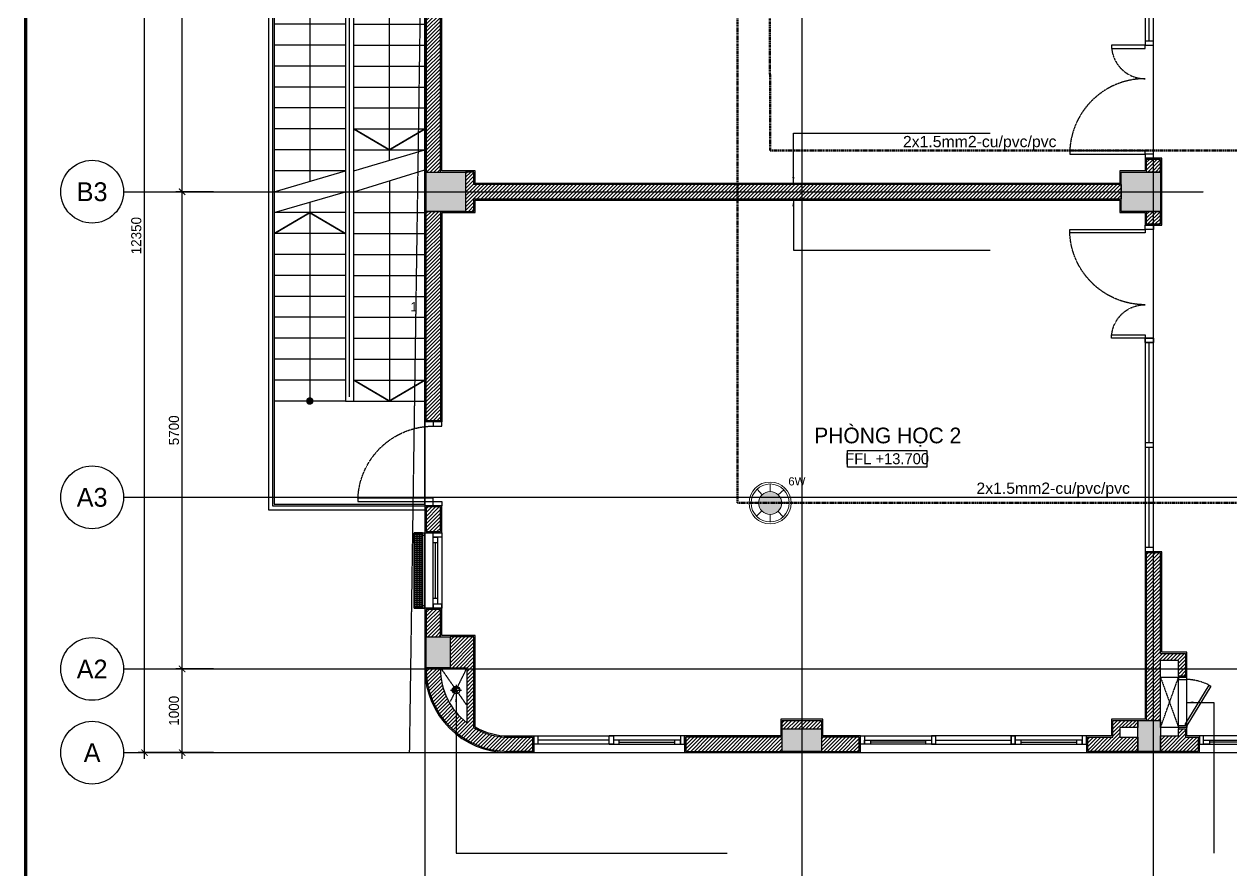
# Model space of a CAD drawing. Header units: inches. Extents: x 1721084 to 1854744, y 225101 to 488646.
# Drawn here: x 1810551 to 1824963, y 236226 to 246328 of the extents above; entities that cross this region are included whole.
import ezdxf
from ezdxf.enums import TextEntityAlignment as Align

# ---------------------------------------------------------------- set-up
doc = ezdxf.new("R2010")
doc.units = ezdxf.units.IN
doc.header["$MEASUREMENT"] = 0
doc.set_wipeout_variables(frame=1)
for name, pattern in [('DASHED', [19.05, 12.7, -6.35]), ('X-PL-T5$0$X-GRID-TYPICAL$0$CENTER2', [1.125, 0.75, -0.125, 0.125, -0.125]), ('X-PL-T5$0$X-PL-T5$0$DASHEDX2', [1.5, 1, -0.5]), ('X-PL-T5$0$X-PL-T5$0$HIDDEN2', [0.1875, 0.125, -0.0625])]:
    doc.linetypes.add(name, pattern=pattern)
for name, color, linetype in [('A-ANNO-DIM 100', 252, 'Continuous'), ('X-PL-T5$0$A-XREF', 250, 'Continuous'), ('X-PL-T5$0$X-GRID-TYPICAL$0$A-ANNO-DIM 75', 250, 'Continuous'), ('X-PL-T5$0$X-GRID-TYPICAL$0$A-GRID', 250, 'X-PL-T5$0$X-GRID-TYPICAL$0$CENTER2'), ('X-PL-T5$0$X-GRID-TYPICAL$0$A-GRID-SYMB', 250, 'Continuous'), ('X-PL-T5$0$X-PL-T5$0$A-ANNO-RNAM', 250, 'Continuous'), ('X-PL-T5$0$X-PL-T5$0$A-FLOR', 250, 'Continuous'), ('X-PL-T5$0$X-PL-T5$0$A-FLOR-ABOV', 250, 'X-PL-T5$0$X-PL-T5$0$HIDDEN2'), ('X-PL-T5$0$X-PL-T5$0$A-FLOR-DOOR', 250, 'Continuous'), ('X-PL-T5$0$X-PL-T5$0$A-FLOR-DRAN', 250, 'Continuous'), ('X-PL-T5$0$X-PL-T5$0$A-FLOR-HDRL', 250, 'Continuous'), ('X-PL-T5$0$X-PL-T5$0$A-FLOR-PATT', 250, 'Continuous'), ('X-PL-T5$0$X-PL-T5$0$A-FLOR-STRS', 250, 'Continuous'), ('X-PL-T5$0$X-PL-T5$0$A-FLOR-STRS-NOTE', 250, 'Continuous'), ('X-PL-T5$0$X-PL-T5$0$A-FLOR-WALL', 250, 'Continuous'), ('X-PL-T5$0$X-PL-T5$0$A-FLOR-WALL-FNSH', 250, 'Continuous'), ('X-PL-T5$0$X-PL-T5$0$A-FLOR-WALL-PART', 250, 'Continuous'), ('X-PL-T5$0$X-PL-T5$0$A-FLOR-WALL-PATT', 250, 'Continuous'), ('X-PL-T5$0$X-PL-T5$0$A-FLOR-WDW', 250, 'Continuous'), ('X-PL-T5$0$X-PL-T5$0$A-XREF', 250, 'Continuous'), ('X-PL-T5$0$X-PL-T5$0$B- Ranh Lo Gioi', 250, 'X-PL-T5$0$X-PL-T5$0$DASHEDX2'), ('X-PL-T5$0$X-PL-T5$0$I-ANNO-LEVL-PLAN', 250, 'Continuous'), ('X-PL-T5$0$XREF1$0$A-FLOR-COLS-CONC', 6, 'Continuous'), ('X-PL-T5$0$XREF1$0$A-FLOR-PATT', 250, 'Continuous')]:
    doc.layers.add(name, color=color, linetype=linetype)
doc.layers.add('Chi tiet TB1', color=6, linetype='Continuous', lineweight=13)
doc.layers.add('TTLL', color=252, linetype='DASHED', lineweight=50)
doc.layers.add('Vien TB', color=7, linetype='Continuous', lineweight=18, true_color=0x009e00)
doc.styles.add('HDUNGARC', font='vn_vni.shx')
doc.styles.get("Standard").update_dxf_attribs({"font": 'arial.ttf'})
doc.styles.add('X-PL-T5$0$HDUNGARC', font='vn_vni.shx')
doc.styles.add('X-PL-T5$0$X-GRID-TYPICAL$0$HDUNGARC', font='vn_vni.shx')
doc.styles.add('X-PL-T5$0$X-GRID-TYPICAL$0$SYMBTEXT', font='VAVON_.TTF')
doc.styles.add('X-PL-T5$0$X-PL-T5$0$HDUNGARC', font='vn_vni.shx')
doc.styles.add('X-PL-T5$0$X-PL-T5$0$SYMBTEXT', font='VAVON_.TTF')
doc.dimstyles.new('X-PL-T5$0$DIM-75', dxfattribs={"dimscale": 75, "dimtxt": 2, "dimasz": 1, "dimexe": 1, "dimexo": 1, "dimgap": 0.5, "dimtad": 1, "dimdec": 0, "dimzin": 0, "dimdsep": 46, "dimtxsty": 'X-PL-T5$0$HDUNGARC', "dimblk": 'X-PL-T5$0$_ArchTick', "dimcen": 2, "dimdle": 1, "dimclrd": 256, "dimclre": 9, "dimclrt": 3, "dimadec": 0, "dimazin": 0, "dimtfac": 1, "dimtdec": 0, "dimtix": 1, "dimtmove": 2, "dimatfit": 2, "dimfxl": 1, "dimtolj": 1, "dimtzin": 0, "dimarcsym": 2})
doc.dimstyles.new('X-PL-T5$0$X-GRID-TYPICAL$0$DIM-75', dxfattribs={"dimscale": 75, "dimtxt": 1.6, "dimasz": 1, "dimexe": 1, "dimexo": 1, "dimgap": 0.5, "dimtad": 1, "dimdec": 0, "dimzin": 0, "dimdsep": 46, "dimtxsty": 'X-PL-T5$0$X-GRID-TYPICAL$0$HDUNGARC', "dimblk": 'X-PL-T5$0$X-GRID-TYPICAL$0$_ArchTick', "dimcen": 2, "dimdle": 1, "dimclrd": 256, "dimclre": 9, "dimclrt": 3, "dimadec": 0, "dimazin": 0, "dimtfac": 1, "dimtdec": 0, "dimtix": 1, "dimtmove": 2, "dimatfit": 2, "dimfxl": 1, "dimtolj": 1, "dimtzin": 0, "dimarcsym": 2})

# ---------------------------------------------------------------- blocks, each defined once
blk = doc.blocks.new('X-PL-T5$0$X-PL-T5$0$NM 90')
h = blk.add_hatch()
h.set_pattern_fill('DASH', color=8, scale=400)
h.paths.add_polyline_path([(0, 45, 1), (0, 0)])
h.paths.add_polyline_path([(0, 45), (0, 0), (45, 0, 0.4142136)])
h.paths.add_polyline_path([(45, 0), (0, 0, -1), (0, -45, 0.4142136)])
h = blk.add_hatch()
h.set_pattern_fill('DASH', color=256, scale=400)
h.paths.add_polyline_path([(0, 45, 1), (0, 0)])
h.paths.add_polyline_path([(0, 45), (0, 0), (45, 0, 0.4142136)])
h.paths.add_polyline_path([(45, 0), (0, 0, -1), (0, -45, 0.4142136)])
h = blk.add_hatch()
h.set_pattern_fill('DASH', color=8, scale=400)
h.paths.add_polyline_path([(0, 45, 1), (0, 0)])
h.paths.add_polyline_path([(0, 45), (0, 0), (45, 0, 0.4142136)])
h.paths.add_polyline_path([(45, 0), (0, 0, -1), (0, -45, 0.4142136)])
h = blk.add_hatch(color=8)
h.dxf.hatch_style = 1
h.paths.add_polyline_path([(0, 45, 1), (0, 0)])
h.paths.add_polyline_path([(0, 45), (0, 0), (45, 0, 0.4142136)])
h.paths.add_polyline_path([(45, 0), (0, 0, -1), (0, -45, 0.4142136)])
at = {"color": 8}
for points in [[(65, 0), (-65, 0)], [(0, 65), (0, -65)]]:
    blk.add_lwpolyline(points, dxfattribs=at)
blk.add_circle((0, 0), 45)
for centre, start, end in [((0, 22.5), 90, 270), ((0, -22.5), 270, 90)]:
    blk.add_arc(centre, 22.5, start, end)
blk = doc.blocks.new('X-PL-T5$0$X-GRID-TYPICAL$0$SYMB-GRID')
blk.add_circle((0, 0), 5)
at = {"color": 2, "style": 'X-PL-T5$0$X-GRID-TYPICAL$0$SYMBTEXT', "flags": 4}
blk.add_attdef('NUM', text='', height=3, dxfattribs=at).set_placement((0, 0), align=Align.MIDDLE)
blk = doc.blocks.new('X-PL-T5$0$X-GRID-TYPICAL$0$_ArchTick')
at = {"color": 0, "linetype": 'ByBlock', "const_width": 0.15}
blk.add_lwpolyline([(-0.5, -0.48), (0.5, 0.52)], dxfattribs=at)
blk = doc.blocks.new('*D537')
at = {"layer": 'Defpoints', "color": 0, "transparency": 16777216}
for p in [(-2900, 0), (-2450, 0), (-2450, -1000)]:
    blk.add_point(p, dxfattribs=at)
at = {"layer": 'X-PL-T5$0$X-GRID-TYPICAL$0$A-ANNO-DIM 75', "color": 9, "lineweight": -2, "transparency": 16777216}
for p, q in [((-2525, 0), (-2975, 0)), ((-2525, -1000), (-2975, -1000))]:
    blk.add_line(p, q, dxfattribs=at)
at = {"layer": 'X-PL-T5$0$X-GRID-TYPICAL$0$A-ANNO-DIM 75', "lineweight": -2, "transparency": 16777216}
blk.add_line((-2900, -1075), (-2900, 75), dxfattribs=at)
at = {"layer": 'X-PL-T5$0$X-GRID-TYPICAL$0$A-ANNO-DIM 75', "lineweight": -2, "transparency": 16777216, "xscale": 75, "yscale": 75, "zscale": 75}
for p, rotation in [((-2900, 0), 90), ((-2900, -1000), 270)]:
    blk.add_blockref('X-PL-T5$0$X-GRID-TYPICAL$0$_ArchTick', p, dxfattribs=dict(at, rotation=rotation))
at = {"layer": 'X-PL-T5$0$X-GRID-TYPICAL$0$A-ANNO-DIM 75', "color": 3, "transparency": 16777216, "insert": (-2997.5, -500), "char_height": 120, "attachment_point": 5, "rotation": 90, "style": 'X-PL-T5$0$X-GRID-TYPICAL$0$HDUNGARC'}
blk.add_mtext('\\A1;1000', dxfattribs=at)
blk = doc.blocks.new('*D538')
at = {"layer": 'Defpoints', "color": 0, "transparency": 16777216}
for p in [(-2900, 5700), (-2450, 5700), (-2450, 0)]:
    blk.add_point(p, dxfattribs=at)
at = {"layer": 'X-PL-T5$0$X-GRID-TYPICAL$0$A-ANNO-DIM 75', "lineweight": -2, "transparency": 16777216}
blk.add_line((-2900, -75), (-2900, 5775), dxfattribs=at)
at = {"layer": 'X-PL-T5$0$X-GRID-TYPICAL$0$A-ANNO-DIM 75', "color": 9, "lineweight": -2, "transparency": 16777216}
for p, q in [((-2525, 5700), (-2975, 5700)), ((-2525, 0), (-2975, 0))]:
    blk.add_line(p, q, dxfattribs=at)
at = {"layer": 'X-PL-T5$0$X-GRID-TYPICAL$0$A-ANNO-DIM 75', "lineweight": -2, "transparency": 16777216, "xscale": 75, "yscale": 75, "zscale": 75}
for p, rotation in [((-2900, 5700), 90), ((-2900, 0), 270)]:
    blk.add_blockref('X-PL-T5$0$X-GRID-TYPICAL$0$_ArchTick', p, dxfattribs=dict(at, rotation=rotation))
at = {"layer": 'X-PL-T5$0$X-GRID-TYPICAL$0$A-ANNO-DIM 75', "color": 3, "transparency": 16777216, "insert": (-2997.5, 2850), "char_height": 120, "attachment_point": 5, "rotation": 90, "style": 'X-PL-T5$0$X-GRID-TYPICAL$0$HDUNGARC'}
blk.add_mtext('\\A1;5700', dxfattribs=at)
blk = doc.blocks.new('*D539')
at = {"layer": 'Defpoints', "color": 0, "transparency": 16777216}
for p in [(-2900, 11350), (-2450, 11350), (-2450, 5700)]:
    blk.add_point(p, dxfattribs=at)
at = {"layer": 'X-PL-T5$0$X-GRID-TYPICAL$0$A-ANNO-DIM 75', "lineweight": -2, "transparency": 16777216}
blk.add_line((-2900, 5625), (-2900, 11425), dxfattribs=at)
at = {"layer": 'X-PL-T5$0$X-GRID-TYPICAL$0$A-ANNO-DIM 75', "color": 9, "lineweight": -2, "transparency": 16777216}
for p, q in [((-2525, 11350), (-2975, 11350)), ((-2525, 5700), (-2975, 5700))]:
    blk.add_line(p, q, dxfattribs=at)
at = {"layer": 'X-PL-T5$0$X-GRID-TYPICAL$0$A-ANNO-DIM 75', "lineweight": -2, "transparency": 16777216, "xscale": 75, "yscale": 75, "zscale": 75}
for p, rotation in [((-2900, 11350), 90), ((-2900, 5700), 270)]:
    blk.add_blockref('X-PL-T5$0$X-GRID-TYPICAL$0$_ArchTick', p, dxfattribs=dict(at, rotation=rotation))
at = {"layer": 'X-PL-T5$0$X-GRID-TYPICAL$0$A-ANNO-DIM 75', "color": 3, "transparency": 16777216, "insert": (-2997.5, 8525), "char_height": 120, "attachment_point": 5, "rotation": 90, "style": 'X-PL-T5$0$X-GRID-TYPICAL$0$HDUNGARC'}
blk.add_mtext('\\A1;5650', dxfattribs=at)
blk = doc.blocks.new('*D541')
at = {"layer": 'Defpoints', "color": 0, "transparency": 16777216}
for p in [(-3350, 11350), (-2450, 11350), (-2450, -1000)]:
    blk.add_point(p, dxfattribs=at)
at = {"layer": 'X-PL-T5$0$X-GRID-TYPICAL$0$A-ANNO-DIM 75', "lineweight": -2, "transparency": 16777216}
blk.add_line((-3350, -1075), (-3350, 11425), dxfattribs=at)
at = {"layer": 'X-PL-T5$0$X-GRID-TYPICAL$0$A-ANNO-DIM 75', "color": 9, "lineweight": -2, "transparency": 16777216}
for p, q in [((-2525, 11350), (-3425, 11350)), ((-2525, -1000), (-3425, -1000))]:
    blk.add_line(p, q, dxfattribs=at)
at = {"layer": 'X-PL-T5$0$X-GRID-TYPICAL$0$A-ANNO-DIM 75', "lineweight": -2, "transparency": 16777216, "xscale": 75, "yscale": 75, "zscale": 75}
for p, rotation in [((-3350, 11350), 90), ((-3350, -1000), 270)]:
    blk.add_blockref('X-PL-T5$0$X-GRID-TYPICAL$0$_ArchTick', p, dxfattribs=dict(at, rotation=rotation))
at = {"layer": 'X-PL-T5$0$X-GRID-TYPICAL$0$A-ANNO-DIM 75', "color": 3, "transparency": 16777216, "insert": (-3447.5, 5175), "char_height": 120, "attachment_point": 5, "rotation": 90, "style": 'X-PL-T5$0$X-GRID-TYPICAL$0$HDUNGARC'}
blk.add_mtext('\\A1;12350', dxfattribs=at)
blk = doc.blocks.new('*U491')
blk.add_lwpolyline([(0, 0), (-40, 0), (-40, 900), (0, 900)], close=True)
at = {"color": 0}
for points in [[(-900, -100), (-950, -100), (-950, 0), (-900, 0)], [(0, -100), (50, -100), (50, 0), (0, 0)]]:
    blk.add_lwpolyline(points, close=True, dxfattribs=at)
at = {"color": 251, "linetype": 'X-PL-T5$0$X-PL-T5$0$DASHEDX2'}
blk.add_arc((2, -1), 902, 92.6448, 179.963, dxfattribs=at)
blk = doc.blocks.new('X-PL-T5$0$X-PL-T5$0$Class door 1400')
for points in [[(50, 1000), (50, 100), (90, 100), (90, 1000)], [(1310, 500), (1310, 100), (1350, 100), (1350, 500)], [(0, 100), (0, 0), (50, 0), (50, 100)], [(1350, 100), (1350, 0), (1400, 0), (1400, 100)]]:
    blk.add_lwpolyline(points, close=True)
at = {"color": 251, "linetype": 'X-PL-T5$0$X-PL-T5$0$DASHEDX2'}
for centre, radius, start, end in [((50, 100), 900, 0, 90), ((1350, 100), 400, 90, 180)]:
    blk.add_arc(centre, radius, start, end, dxfattribs=at)
blk = doc.blocks.new('*U496')
for points in [[(0, 0), (50, 0), (50, 100), (0, 100)], [(0, 0), (550, 0), (550, 100), (0, 100)], [(500, 0), (550, 0), (550, 100), (500, 100)]]:
    blk.add_lwpolyline(points, close=True)
at = {"color": 8}
blk.add_lwpolyline([(50, 50), (500, 50)], dxfattribs=at)
blk = doc.blocks.new('X-PL-T5$0$X-PL-T5$0$gen dien')
for p, q in [((-100, 0), (-100, 600)), ((0, 600), (-100, 600)), ((-100, 600), (-100, 575)), ((0, 0), (0, 600)), ((0, 575), (0, 600)), ((-100, 575), (0, 575)), ((-100, 0), (-100, 25)), ((-100, 25), (0, 25)), ((0, 0), (-100, 0)), ((0, 25), (0, 0))]:
    blk.add_line(p, q)
blk.add_lwpolyline([(286, 495), (0, 25), (-21, 38), (265, 508), (286, 495)])
at = {"color": 8, "linetype": 'X-PL-T5$0$X-PL-T5$0$DASHEDX2'}
blk.add_arc((-36, -122), 698, 64.4714, 87.0336, dxfattribs=at)
at = {"layer": 'X-PL-T5$0$X-PL-T5$0$A-FLOR-ABOV', "linetype": 'X-PL-T5$0$X-PL-T5$0$DASHEDX2'}
for p, q in [((-315, 600), (-100, 0)), ((-315, 0), (-100, 600)), ((-315, 600), (-100, 600)), ((-315, 0), (-315, 600)), ((-100, 0), (-315, 0))]:
    blk.add_line(p, q, dxfattribs=at)
blk = doc.blocks.new('*U507')
at = {"color": 0, "ltscale": 40}
for p, q in [((-600, 100), (300, 100)), ((300, 0), (-600, 0))]:
    blk.add_line(p, q, dxfattribs=at)
at = {"ltscale": 40}
for p, q in [((180, 75), (-480, 75)), ((-480, 50), (180, 50))]:
    blk.add_line(p, q, dxfattribs=at)
at = {"color": 0, "lineweight": -2}
for points in [[(-600, 100), (-550, 100), (-550, 0), (-600, 0)], [(300, 100), (250, 100), (250, 0), (300, 0)]]:
    blk.add_lwpolyline(points, close=True, dxfattribs=at)
at = {"ltscale": 40}
for points in [[(-550, 50), (-480, 50), (-480, 100), (-550, 100)], [(180, 50), (250, 50), (250, 100), (180, 100)]]:
    blk.add_lwpolyline(points, close=True, dxfattribs=at)
blk = doc.blocks.new('*U517')
at = {"color": 0, "ltscale": 40}
for p, q in [((-600, 100), (300, 100)), ((300, 0), (-600, 0))]:
    blk.add_line(p, q, dxfattribs=at)
at = {"ltscale": 40}
for p, q in [((-480, 50), (180, 50)), ((180, 25), (-480, 25))]:
    blk.add_line(p, q, dxfattribs=at)
at = {"color": 0, "lineweight": -2}
for points in [[(-600, 100), (-550, 100), (-550, 0), (-600, 0)], [(300, 100), (250, 100), (250, 0), (300, 0)]]:
    blk.add_lwpolyline(points, close=True, dxfattribs=at)
at = {"ltscale": 40}
for points in [[(-550, 50), (-480, 50), (-480, 0), (-550, 0)], [(180, 50), (250, 50), (250, 0), (180, 0)]]:
    blk.add_lwpolyline(points, close=True, dxfattribs=at)
blk = doc.blocks.new('*U497')
for points in [[(0, 0), (50, 0), (50, 100), (0, 100)], [(0, 0), (1000, 0), (1000, 100), (0, 100)], [(950, 0), (1000, 0), (1000, 100), (950, 100)]]:
    blk.add_lwpolyline(points, close=True)
at = {"color": 8}
blk.add_lwpolyline([(50, 50), (950, 50)], dxfattribs=at)
blk = doc.blocks.new('X-PL-T5$0$X-PL-T5$0$S3000')
at = {"layer": 'X-PL-T5$0$X-PL-T5$0$A-FLOR-WDW'}
for name, p in [('*U517', (-2100, -100)), ('*U497', (-1850, -100))]:
    blk.add_blockref(name, p, dxfattribs=at)
at = {"layer": 'X-PL-T5$0$X-PL-T5$0$A-FLOR-WDW', "xscale": -1}
blk.add_blockref('*U517', (-600, -100), dxfattribs=at)
blk = doc.blocks.new('X-PL-T5$0$X-PL-T5$0$THANH TH')
at = {"layer": 'X-PL-T5$0$X-PL-T5$0$A-FLOR-HDRL'}
for points in [[(0, -150), (-1870, -150), (-1870, -7750), (0, -7750)], [(0, -200), (-1820, -200), (-1820, -7700), (0, -7700)], [(-900, -6400), (-900, -1500)]]:
    blk.add_lwpolyline(points, dxfattribs=at)
at = {"layer": 'X-PL-T5$0$X-PL-T5$0$A-FLOR-STRS'}
for points in [[(0, -220), (-1800, -220), (-1800, -7680), (0, -7680)], [(0, -7680), (0, -220)], [(-950, -1450), (-1800, -1450)], [(-850, -1450), (-950, -1450), (-950, -6450), (-850, -6450), (-850, -1450)], [(-850, -1450), (0, -1450)], [(-950, -1700), (-1800, -1700)], [(-850, -1700), (0, -1700)], [(-950, -1950), (-1800, -1950)], [(-850, -1950), (0, -1950)], [(-950, -2200), (-1800, -2200)], [(-850, -2200), (0, -2200)], [(-950, -2450), (-1800, -2450)], [(-850, -2450), (0, -2450)], [(-950, -2700), (-1800, -2700)], [(-850, -2700), (0, -2700)], [(-950, -2950), (-1800, -2950)], [(-850, -2950), (0, -2950)], [(-950, -3200), (-1800, -3200)], [(-850, -3200), (0, -3200)], [(-950, -3450), (-1800, -3450)], [(-850, -3450), (0, -3450)], [(-850, -3700), (0, -3450)], [(-950, -3700), (-1800, -3700)], [(-1800, -3950), (-950, -3700)], [(-850, -3950), (-2, -3690)], [(-1800, -4200), (-950, -3950)], [(-850, -3950), (0, -3950)], [(-950, -4200), (-1800, -4200)], [(-850, -4200), (0, -4200)], [(-950, -4450), (-1800, -4450)], [(-850, -4450), (0, -4450)], [(-950, -4700), (-1800, -4700)], [(-850, -4700), (0, -4700)], [(-950, -4950), (-1800, -4950)], [(-850, -4950), (0, -4950)], [(-950, -5200), (-1800, -5200)], [(-850, -5200), (0, -5200)], [(-950, -5450), (-1800, -5450)], [(-850, -5450), (0, -5450)], [(-950, -5700), (-1800, -5700)], [(-850, -5700), (0, -5700)], [(-950, -5950), (-1800, -5950)], [(-850, -5950), (0, -5950)], [(-950, -6200), (-1800, -6200)], [(-850, -6200), (0, -6200)], [(-950, -6450), (-1800, -6450)], [(-850, -6450), (0, -6450)]]:
    blk.add_lwpolyline(points, dxfattribs=at)
at = {"layer": 'X-PL-T5$0$X-PL-T5$0$A-FLOR-STRS-NOTE', "color": 174, "ltscale": 400, "const_width": 20}
for points in [[(-1800, -1700), (-1375, -1450), (-950, -1700)], [(-850, -3200), (-425, -3450), (0, -3200)], [(-1800, -4450), (-1375, -4200), (-950, -4450)], [(-850, -6200), (-425, -6450), (0, -6200)]]:
    blk.add_lwpolyline(points, dxfattribs=at)
at = {"layer": 'X-PL-T5$0$X-PL-T5$0$A-FLOR-STRS-NOTE', "color": 174, "const_width": 45}
for points in [[(-447, -1450, -1), (-403, -1450, -1)], [(-1397, -6450, -1), (-1353, -6450, -1)]]:
    blk.add_lwpolyline(points, format="xyb", close=True, dxfattribs=at)
at = {"layer": 'X-PL-T5$0$X-PL-T5$0$A-FLOR-STRS-NOTE'}
for points in [[(-1375, -1450), (-1375, -3825)], [(-425, -3575), (-425, -1450)], [(-425, -3820), (-425, -6450)], [(-1375, -4075), (-1375, -6450)]]:
    blk.add_lwpolyline(points, dxfattribs=at)
at = {"layer": 'X-PL-T5$0$X-PL-T5$0$A-FLOR-STRS', "color": 250, "linetype": 'X-PL-T5$0$X-PL-T5$0$DASHEDX2', "insert": (-132, -5324), "char_height": 110, "attachment_point": 5, "style": 'X-PL-T5$0$X-PL-T5$0$HDUNGARC'}
blk.add_mtext('1', dxfattribs=at)
blk = doc.blocks.new('X-PL-T5$0$XREF1')
at = {"layer": 'X-PL-T5$0$XREF1$0$A-FLOR-PATT'}
h = blk.add_hatch(dxfattribs=at)
h.set_pattern_fill('!BTCT', color=250, scale=20, pattern_type=2)
h.set_pattern_definition([(50, (0, 0), (143.45204, -12.55043), [15, -165]), (355, (0, 0), (-27.7503, 150.4384), [12, -132]), (100.4514, (11.95, -1.05), (115.7019, 137.8879), [12.74804, -140.2284]), (46.1842, (0, 40), (213.4482, -33.1038), [22.5, -247.5]), (96.6356, (17.79, 37.24), (186.9325, 194.8236), [19.122, -210.3426]), (351.1842, (0, 40), (186.9324, 194.8237), [18, -198]), (21, (20, 30), (119.3814, -80.5238), [15, -165]), (326, (20, 30), (48.6631, 145.03), [12, -132]), (71.4514, (29.95, 23.29), (168.0445, 64.5061), [12.74804, -140.2284]), (37.5, (0, 0), (2.43197, 66.57877), [0, -130.4, 0, -134, 0, -132.5]), (7.5, (0, 0), (52.6139, 78.88234), [0, -76.4, 0, -127.4, 0, -50.5]), (327.5, (-44.6, 0), (106.76449, -4.51097), [0, -50, 0, -156, 0, -207]), (317.5, (-64.6, 0), (116.63723, 20.021), [0, -65, 0, -103.6, 0, -147]), (45, (0, 0), (-60.10408, 60.10408), []), (45, (0, 24.5), (-60.10408, 60.10408), [])])
h.paths.add_polyline_path([(20685, 3915), (20685, 4285), (20415, 4285), (20415, 3915)])
h.paths.add_polyline_path([(19915, 685), (19915, 375), (20685, 375), (20685, 685)])
h.paths.add_polyline_path([(15485, -985), (15485, -715), (14815, -715), (14815, -985)])
h.paths.add_polyline_path([(15385, 4285), (15015, 4285), (15015, 3915), (15385, 3915)])
h.paths.add_polyline_path([(8785, 5465), (8785, 5935), (8315, 5935), (8315, 5465)])
h.paths.add_polyline_path([(300, 385), (15, 385), (15, 15), (300, 15)])
h.paths.add_polyline_path([(4265, -985), (4735, -985), (4735, -715), (4265, -715)])
h.paths.add_polyline_path([(8515, -985), (8785, -985), (8785, -615), (8515, -615)])
h.paths.add_polyline_path([(15, 5465), (485, 5465), (485, 5935), (15, 5935)])
h.paths.add_polyline_path([(285, 11335), (15, 11335), (15, 10965), (285, 10965)])
h.paths.add_polyline_path([(8785, 11337), (8515, 11352), (8515, 10965), (8785, 10965)])
h.paths.add_polyline_path([(4735, 11576), (4265, 11603), (4265, 11315), (4735, 11315)])
h.paths.add_polyline_path([(20685, 10634), (20415, 10650), (20415, 10215), (20685, 10215)])
h.paths.add_polyline_path([(15485, 10941), (15015, 10969), (15015, 10665), (15485, 10665)])
h.paths.add_polyline_path([(25585, 10345), (25415, 10355), (25415, 10060), (25585, 10060)])
at = {"layer": 'X-PL-T5$0$XREF1$0$A-FLOR-COLS-CONC'}
for points in [[(15, 5935), (485, 5935), (485, 5465), (15, 5465)], [(8315, 5935), (8785, 5935), (8785, 5465), (8315, 5465)], [(15, 385), (300, 385), (300, 15), (15, 15)], [(8515, -615), (8785, -615), (8785, -985), (8515, -985)]]:
    blk.add_lwpolyline(points, close=True, dxfattribs=at)
blk.add_lwpolyline([(4735, -715), (4735, -985), (4265, -985), (4265, -715), (4735, -715), (4735, -715)], dxfattribs=at)
blk = doc.blocks.new('X-PL-T5$0$X-PL-T5$0$IDEN-ELEV-PLAN')
blk.add_wipeout([(-6.33, -1.33), (-6.33, 1.33), (6.33, 1.33), (6.33, -1.33)])
blk.add_lwpolyline([(-6.33, -1.33), (-6.33, 1.33), (6.33, 1.33), (6.33, -1.33)], close=True)
at = {"color": 2, "style": 'X-PL-T5$0$X-PL-T5$0$SYMBTEXT'}
blk.add_attdef('EL0.000', text='', height=2, dxfattribs=at).set_placement((0, 0), align=Align.MIDDLE)
blk = doc.blocks.new('X-PL-T5$0$X-PL-T5$0$X-A-PL-GENL-2ND FLOOR$0$pl-louver 1')
at = {"layer": 'X-PL-T5$0$X-PL-T5$0$A-FLOR-WALL-PATT'}
h = blk.add_hatch(dxfattribs=at)
h.set_pattern_fill('BRASS', color=256, scale=5)
h.set_pattern_definition([(0, (0, 0), (0, 31.75), []), (0, (0, 15.875), (0, 31.75), [15.875, -7.9375])])
h.paths.add_polyline_path([(-2, -30), (-898, -30), (-898, -130), (-2, -130)])
for points in [[(-870, -2), (-898, -2), (-898, -30), (-900, -30), (-900, 0), (-870, 0)], [(-30, -2), (-2, -2), (-2, -30), (0, -30), (0, 0), (-30, 0)], [(-898, -130), (-2, -130), (-2, -30), (-898, -30)]]:
    blk.add_lwpolyline(points, close=True)
for points in [[(-900, -30), (-900, -130), (-898, -130), (-898, -30)], [(-30, 0), (-870, 0)], [(-870, -2), (-870, -30)], [(-30, -2), (-30, -30)], [(0, -30), (0, -130), (-2, -130), (-2, -30)]]:
    blk.add_lwpolyline(points)
blk = doc.blocks.new('*U509')
for points in [[(0, 0), (50, 0), (50, 100), (0, 100)], [(0, 0), (950, 0), (950, 100), (0, 100)], [(900, 0), (950, 0), (950, 100), (900, 100)]]:
    blk.add_lwpolyline(points, close=True)
at = {"color": 8}
blk.add_lwpolyline([(50, 50), (900, 50)], dxfattribs=at)
blk = doc.blocks.new('*U518')
for points in [[(0, 0), (50, 0), (50, 100), (0, 100)], [(0, 0), (1300, 0), (1300, 100), (0, 100)], [(1250, 0), (1300, 0), (1300, 100), (1250, 100)]]:
    blk.add_lwpolyline(points, close=True)
at = {"color": 8}
blk.add_lwpolyline([(50, 50), (1250, 50)], dxfattribs=at)
blk = doc.blocks.new('X-PL-T5$0$_ArchTick')
at = {"color": 0, "linetype": 'ByBlock', "const_width": 0.15}
blk.add_lwpolyline([(-0.5, -0.48), (0.5, 0.52)], dxfattribs=at)
blk = doc.blocks.new('I.A.M TITLEBLOCK - A2 -H')
at = {"const_width": 0.5}
blk.add_lwpolyline([(5, 3), (592, 3), (590, 417), (5, 417)], close=True, dxfattribs=at)
blk = doc.blocks.new('4566')
at = {"layer": 'Chi tiet TB1', "ltscale": 50}
h = blk.add_hatch(color=3, dxfattribs=at)
h.set_gradient(color1=(0, 255, 0), color2=(0, 230, 0), one_color=1, tint=0.45, name='SPHERICAL')
edge = h.paths.add_edge_path()
edge.add_ellipse((0, 0), major_axis=(0.992, 0.992), ratio=1, start_angle=0, end_angle=360)
at = {"layer": 'Chi tiet TB1', "color": 3, "ltscale": 50}
for p, q in [((-1.6, 1.71), (-0.96, 1.02)), ((0, 2.34), (0, 1.4)), ((1.67, 1.63), (1, 0.98)), ((1.4, 0), (2.34, 0)), ((-2.34, 0), (-1.4, 0)), ((-1, -0.98), (-1.67, -1.63)), ((0, -1.4), (0, -2.34)), ((0.96, -1.02), (1.6, -1.71))]:
    blk.add_line(p, q, dxfattribs=at)
blk.add_ellipse((0, 0), major_axis=(0.992, 0.992), ratio=1, start_param=5.498004, end_param=11.781189, dxfattribs=at)
at = {"layer": 'Vien TB', "ltscale": 50}
for major_axis, start_param, end_param in [((-1.82, 1.82), 2.356147, 8.639332), ((-1.65, 1.65), 3.927127, 10.210312)]:
    blk.add_ellipse((0, 0), major_axis=major_axis, ratio=1, start_param=start_param, end_param=end_param, dxfattribs=at)
at = {"layer": 'Vien TB', "ltscale": 50, "insert": (2.23, 3.15), "char_height": 1, "attachment_point": 1}
blk.add_mtext_dynamic_manual_height_columns('6W', width=2.5934, gutter_width=1, heights=[0], dxfattribs=at)
blk = doc.blocks.new('X-PL-T5$0$X-GRID-TYPICAL')
at = {"layer": 'X-PL-T5$0$X-GRID-TYPICAL$0$A-GRID', "ltscale": 8}
for p, q in [((0, 14420), (0, -3650)), ((4500, 14420), (4500, -3650)), ((8700, -3650), (8700, 14420)), ((-3600, 5700), (9300, 5700)), ((-3600, 2050), (15600, 2050)), ((-3600, 0), (15600, 0)), ((-3600, -1000), (30944.3, -1000))]:
    blk.add_line(p, q, dxfattribs=at)
at = {"layer": 'X-PL-T5$0$X-GRID-TYPICAL$0$A-GRID-SYMB'}
ref = blk.add_blockref('X-PL-T5$0$X-GRID-TYPICAL$0$SYMB-GRID', (-3975, 5700), dxfattribs=dict(at, xscale=75, yscale=75, zscale=75))
ref.add_attrib('NUM', 'B3', dxfattribs={"layer": '0', "color": 2, "height": 225, "style": 'X-PL-T5$0$X-GRID-TYPICAL$0$SYMBTEXT'}).set_placement((-3975, 5700), align=Align.MIDDLE)
ref = blk.add_blockref('X-PL-T5$0$X-GRID-TYPICAL$0$SYMB-GRID', (-3975, 2050), dxfattribs=dict(at, xscale=75, yscale=75, zscale=75))
ref.add_attrib('NUM', 'A3', dxfattribs={"layer": '0', "color": 2, "height": 225, "style": 'X-PL-T5$0$X-GRID-TYPICAL$0$SYMBTEXT'}).set_placement((-3975, 2050), align=Align.MIDDLE)
ref = blk.add_blockref('X-PL-T5$0$X-GRID-TYPICAL$0$SYMB-GRID', (-3975, 0), dxfattribs=dict(at, xscale=75, yscale=75, zscale=75))
ref.add_attrib('NUM', 'A2', dxfattribs={"layer": '0', "color": 2, "height": 225, "style": 'X-PL-T5$0$X-GRID-TYPICAL$0$SYMBTEXT'}).set_placement((-3975, 0), align=Align.MIDDLE)
ref = blk.add_blockref('X-PL-T5$0$X-GRID-TYPICAL$0$SYMB-GRID', (-3975, -1000), dxfattribs=dict(at, xscale=75, yscale=75, zscale=75))
ref.add_attrib('NUM', 'A', dxfattribs={"layer": '0', "color": 2, "height": 225, "style": 'X-PL-T5$0$X-GRID-TYPICAL$0$SYMBTEXT'}).set_placement((-3975, -1000), align=Align.MIDDLE)
at = {"layer": 'X-PL-T5$0$X-GRID-TYPICAL$0$A-ANNO-DIM 75'}
for base, p1, p2, picture, middle in [((-3350, 11350), (-2450, -1000), (-2450, 11350), '*D541', (-3447.5, 5175)), ((-2900, 11350), (-2450, 5700), (-2450, 11350), '*D539', (-2997.5, 8525)), ((-2900, 5700), (-2450, 0), (-2450, 5700), '*D538', (-2997.5, 2850)), ((-2900, 0), (-2450, -1000), (-2450, 0), '*D537', (-2997.5, -500))]:
    dim = blk.add_linear_dim(base=base, p1=p1, p2=p2, angle=90, dimstyle='X-PL-T5$0$X-GRID-TYPICAL$0$DIM-75', dxfattribs=at)
    dim.commit()
    dim.dimension.update_dxf_attribs({"geometry": picture, "text_midpoint": middle})
blk = doc.blocks.new('X-PL-T5$0$X-PL-T5')
at = {"layer": 'X-PL-T5$0$X-PL-T5$0$A-FLOR-PATT'}
h = blk.add_hatch(dxfattribs=at)
h.set_pattern_fill('ANSI31', color=250, scale=250)
h.paths.add_polyline_path([(185, 8435), (15, 8435), (15, 5935), (185, 5935)])
h.paths.add_polyline_path([(15, 10665), (185, 10665), (185, 10965), (15, 10965)])
h.paths.add_polyline_path([(185, 9735), (15, 9735), (15, 9465), (185, 9465)])
h = blk.add_hatch(dxfattribs=at)
h.set_pattern_fill('ANSI31', color=250, scale=250)
h.paths.add_polyline_path([(585, 5785), (585, 5935), (485, 5935), (485, 5465), (585, 5465), (585, 5615), (8315, 5615), (8315, 5785)])
h.paths.add_polyline_path([(8615, 6085), (8615, 5935), (8785, 5935), (8785, 6085)])
h.paths.add_polyline_path([(8615, 5465), (8615, 5315), (8785, 5315), (8785, 5465)])
h = blk.add_hatch(dxfattribs=at)
h.set_pattern_fill('ANSI31', color=250, scale=250)
h.paths.add_polyline_path([(185, 5465), (15, 5465), (15, 2965), (185, 2965)])
h.paths.add_polyline_path([(15, 1640), (185, 1640), (185, 1935), (15, 1935)])
h.paths.add_polyline_path([(185, 710), (15, 710), (15, 385), (185, 385)])
h = blk.add_hatch(dxfattribs=at)
h.set_pattern_fill('ANSI31', color=250, scale=250)
h.paths.add_polyline_path([(8785, 1385), (8615, 1385), (8615, -615), (8785, -615), (8785, 100), (9000, 100), (9000, -85), (9085, -85), (9085, 185), (8785, 185)])
h = blk.add_hatch(dxfattribs=at)
h.set_pattern_fill('ANSI31', color=250, scale=250)
h.paths.add_polyline_path([(585, 385), (300, 385), (300, 15), (500, 15), (500, -644, -0.231591), (185, 0), (185, 15), (15, 15), (15, 0, 0.414214), (1000, -985), (1285, -985), (1285, -815), (1000, -815, -0.134364), (585, -701)])
h = blk.add_hatch(dxfattribs=at)
h.set_pattern_fill('ANSI31', color=250, scale=250)
h.paths.add_polyline_path([(4735, -815), (4735, -985), (5185, -985), (5185, -815)])
h.paths.add_polyline_path([(4265, -985), (4265, -815), (3115, -815), (3115, -985)])
h.paths.add_polyline_path([(7915, -815), (7915, -985), (8515, -985), (8515, -815), (8300, -815), (8300, -700), (8515, -700), (8515, -615), (8215, -615), (8215, -815)])
h = blk.add_hatch(dxfattribs=at)
h.set_pattern_fill('ANSI31', color=250, scale=250)
h.paths.add_polyline_path([(4735, -615), (4265, -615), (4265, -715), (4735, -715)])
h = blk.add_hatch(dxfattribs=at)
h.set_pattern_fill('ANSI31', color=250, scale=250)
h.paths.add_polyline_path([(9235, -815), (9085, -815), (9085, -715), (9000, -715), (9000, -800), (8785, -800), (8785, -985), (9235, -985)])
at = {"layer": 'Defpoints', "color": 5}
blk.add_lwpolyline([(34318, -12850), (-4757, -12850), (-4757, 17750), (34318, 17750)], close=True, dxfattribs=at)
at = {"layer": 'X-PL-T5$0$X-PL-T5$0$A-FLOR'}
for p, q in [((0, 5935), (0, 7450)), ((0, 5465), (0, 3950))]:
    blk.add_line(p, q, dxfattribs=at)
for points in [[(0, 2950), (0, 1950)], [(300, 15), (500, 15)]]:
    blk.add_lwpolyline(points, dxfattribs=at)
at = {"layer": 'X-PL-T5$0$X-PL-T5$0$A-FLOR-ABOV', "ltscale": 10}
for points in [[(185, 15), (500, -436)], [(500, 15), (301, -390)]]:
    blk.add_lwpolyline(points, dxfattribs=at)
at = {"layer": 'X-PL-T5$0$X-PL-T5$0$A-FLOR-WALL'}
for points in [[(185, 8435), (15, 8435), (15, 5935), (185, 5935)], [(15, 5465), (185, 5465), (185, 2965), (15, 2965)], [(185, 1640), (185, 1935), (15, 1935), (15, 1640)], [(4265, -985), (4265, -815), (3115, -815), (3115, -985)], [(4735, -985), (5185, -985), (5185, -815), (4735, -815)]]:
    blk.add_lwpolyline(points, close=True, dxfattribs=at)
for points in [[(8785, 5935), (8785, 6085), (8615, 6085), (8615, 5935)], [(8315, 5785), (585, 5785), (585, 5935), (485, 5935), (485, 5465), (585, 5465), (585, 5615), (8315, 5615)], [(8785, 5935), (8615, 5935)], [(8715, 5935), (8785, 5935)], [(8315, 5785), (8315, 5615)], [(8615, 5465), (8615, 5315), (8785, 5315), (8785, 5465), (8715, 5465)], [(8615, 5465), (8785, 5465)], [(8785, 185), (8785, 1385), (8615, 1385), (8615, -615), (8785, -615)], [(15, 385), (185, 385), (185, 710), (15, 710), (15, 385)], [(585, -701), (585, 385), (300, 385), (300, 15), (500, 15), (500, -644)], [(8785, 185), (9085, 185), (9085, -85), (9000, -85), (9000, 100), (8785, 100)], [(15, 15), (15, 0)], [(185, 15), (185, 0)], [(8785, -615), (8785, 100)], [(4265, -715), (4265, -615), (4735, -615), (4735, -715)], [(8515, -985), (7915, -985), (7915, -815), (8215, -815), (8215, -615), (8515, -615), (8515, -700), (8300, -700), (8300, -815), (8515, -815), (8515, -985)], [(8785, -985), (8785, -800), (9000, -800), (9000, -715), (9085, -715), (9085, -815), (9235, -815), (9235, -985), (8785, -985)], [(1000, -815), (1285, -815), (1285, -985), (1000, -985)]]:
    blk.add_lwpolyline(points, dxfattribs=at)
for radius, start, end in [(985, 180, 270), (815, 180, 232.1572), (815, 239.3893, 270)]:
    blk.add_arc((1000, 0), radius, start, end, dxfattribs=at)
at = {"layer": 'X-PL-T5$0$X-PL-T5$0$A-FLOR-WALL-FNSH'}
for points in [[(200, 5950), (200, 8450), (0, 8450), (0, 5935)], [(8600, 5450), (8600, 5300), (8800, 5300), (8800, 6100), (8600, 6100), (8600, 5950)], [(0, 5935), (0, 5465)], [(8300, 5800), (600, 5800), (600, 5950), (200, 5950)], [(8600, 5950), (8300, 5950), (8300, 5800)], [(200, 5450), (600, 5450), (600, 5600), (8300, 5600)], [(8300, 5600), (8300, 5450), (8600, 5450)], [(200, 5450), (200, 2950), (0, 2950), (0, 5465)], [(9000, -85), (9000, -100), (9100, -100), (9100, 200), (8800, 200), (8800, 1400), (8600, 1400), (8600, -600), (8200, -600), (8200, -800), (7900, -800), (7900, -1000), (9250, -1000), (9250, -800), (9100, -800), (9100, -700), (9000, -700), (9000, -715)], [(600, -693), (600, 400), (200, 400), (200, 725), (0, 725), (0, 0)], [(1000, -800), (1300, -800), (1300, -1000), (1000, -1000)]]:
    blk.add_lwpolyline(points, dxfattribs=at)
for points in [[(0, 1625), (200, 1625), (200, 1950), (0, 1950)], [(4250, -600), (4250, -800), (3100, -800), (3100, -1000), (5200, -1000), (5200, -800), (4750, -800), (4750, -600)]]:
    blk.add_lwpolyline(points, close=True, dxfattribs=at)
for radius, start in [(1000, 180), (800, 240)]:
    blk.add_arc((1000, 0), radius, start, 270, dxfattribs=at)
at = {"layer": 'X-PL-T5$0$X-PL-T5$0$A-FLOR-WALL-PART'}
for points in [[(0, 725), (0, 1625)], [(1300, -1000), (3100, -1000)], [(5200, -1000), (7900, -1000)], [(9250, -1000), (10150, -1000)]]:
    blk.add_lwpolyline(points, dxfattribs=at)
at = {"layer": 'X-PL-T5$0$X-PL-T5$0$B- Ranh Lo Gioi', "color": 4, "linetype": 'X-PL-T5$0$X-PL-T5$0$DASHEDX2', "ltscale": 5}
for p, q in [((0, 11870), (-187, -998)), ((-187, -998), (19507, -998))]:
    blk.add_line(p, q, dxfattribs=at)
blk.add_blockref('X-PL-T5$0$X-GRID-TYPICAL', (0, 0))
at = {"layer": 'X-PL-T5$0$X-PL-T5$0$A-FLOR-DOOR', "rotation": 90}
for name, p in [('*U496', (8700, 7450)), ('X-PL-T5$0$X-PL-T5$0$Class door 1400', (8700, 6100)), ('*U518', (8700, 2650)), ('*U518', (8700, 1400))]:
    blk.add_blockref(name, p, dxfattribs=at)
at = {"layer": 'X-PL-T5$0$X-PL-T5$0$A-FLOR-DOOR', "extrusion": (0, 0, -1), "zscale": -1, "rotation": 270}
blk.add_blockref('X-PL-T5$0$X-PL-T5$0$Class door 1400', (-8700, 5300), dxfattribs=at)
at = {"layer": 'X-PL-T5$0$X-PL-T5$0$A-FLOR-DOOR', "xscale": -1, "rotation": 90}
blk.add_blockref('*U491', (100, 2000), dxfattribs=at)
at = {"layer": 'X-PL-T5$0$X-PL-T5$0$A-FLOR-DOOR'}
blk.add_blockref('X-PL-T5$0$X-PL-T5$0$gen dien', (9100, -700), dxfattribs=at)
at = {"layer": 'X-PL-T5$0$X-PL-T5$0$A-FLOR-DRAN', "rotation": 90}
blk.add_blockref('X-PL-T5$0$X-PL-T5$0$NM 90', (371, -253), dxfattribs=at)
at = {"layer": 'X-PL-T5$0$X-PL-T5$0$A-FLOR-STRS', "color": 3}
blk.add_blockref('X-PL-T5$0$X-PL-T5$0$THANH TH', (0, 9650), dxfattribs=at)
at = {"layer": 'X-PL-T5$0$X-PL-T5$0$A-FLOR-WALL'}
blk.add_blockref('X-PL-T5$0$X-PL-T5$0$S3000', (7900, -800), dxfattribs=at)
at = {"layer": 'X-PL-T5$0$X-PL-T5$0$A-FLOR-WDW', "xscale": -1}
for name, p, rotation in [('X-PL-T5$0$X-PL-T5$0$X-A-PL-GENL-2ND FLOOR$0$pl-louver 1', (0, 1625), 270), ('*U507', (9850, -800), 180)]:
    blk.add_blockref(name, p, dxfattribs=dict(at, rotation=rotation))
at = {"layer": 'X-PL-T5$0$X-PL-T5$0$A-FLOR-WDW', "rotation": 270}
blk.add_blockref('*U517', (100, 1025), dxfattribs=at)
at = {"layer": 'X-PL-T5$0$X-PL-T5$0$A-FLOR-WDW', "xscale": -1}
for name, p in [('*U509', (2250, -900)), ('*U517', (2500, -900))]:
    blk.add_blockref(name, p, dxfattribs=at)
at = {"layer": 'X-PL-T5$0$X-PL-T5$0$A-XREF'}
blk.add_blockref('X-PL-T5$0$XREF1', (0, 0), dxfattribs=at)
at = {"layer": 'X-PL-T5$0$X-PL-T5$0$A-ANNO-RNAM', "insert": (5527, 2768), "char_height": 187.5, "width": 2302.04, "attachment_point": 5, "style": 'X-PL-T5$0$X-PL-T5$0$SYMBTEXT'}
blk.add_mtext('PHOØNG HOÏC 2', dxfattribs=at)
at = {"layer": 'X-PL-T5$0$X-PL-T5$0$I-ANNO-LEVL-PLAN'}
ref = blk.add_blockref('X-PL-T5$0$X-PL-T5$0$IDEN-ELEV-PLAN', (5520, 2511), dxfattribs=dict(at, xscale=75, yscale=75, zscale=75))
ref.add_attrib('EL 000.00', 'FFL +13.700', dxfattribs={"layer": '0', "height": 131.25, "style": 'X-PL-T5$0$X-PL-T5$0$SYMBTEXT'}).set_placement((5520, 2511), align=Align.MIDDLE)
blk = doc.blocks.new('X-PL-T5')
at = {"layer": 'X-PL-T5$0$A-XREF'}
blk.add_blockref('X-PL-T5$0$X-PL-T5', (0, 0), dxfattribs=at)
for points in [[(4400, 5800), (4400, 6400), (6752, 6400)], [(4400, 5600), (4400, 5000), (6752, 5000)], [(372, -315), (372, -2200), (3609, -2200)], [(9100, -400), (9423, -400), (9423, -2200)]]:
    blk.add_leader(points, dimstyle='X-PL-T5$0$DIM-75', override={"dimgap": 0.5, "dimtad": 0}, dxfattribs=at)

msp = doc.modelspace()

# ---------------------------------------------------------------- block references
msp.add_blockref('X-PL-T5', (1815337.6, 238626.4))

# ---------------------------------------------------------------- next in the draw order: linework, layer by layer
at = {"layer": 'TTLL', "color": 4}
msp.add_lwpolyline([(1831218.1, 241799.1), (1831218.1, 243473.3), (1836251.7, 243473.3), (1836251.7, 245611.8), (1827493.3, 245611.8), (1827493.3, 244816.8), (1819461.3, 244816.8), (1819454.1, 247138.5), (1819070.6, 247138.5), (1819070.6, 240611.3), (1826233.6, 240611.3), (1826233.6, 238525.9), (1828556.2, 238525.9)], dxfattribs=at)

# ---------------------------------------------------------------- next in the draw order: block references
at = {"xscale": 97.34783631149912, "yscale": 97.34783631149912, "zscale": 97.34783631149912}
msp.add_blockref('4566', (1819460.1, 240608.6), dxfattribs=at)
at = {"layer": 'A-ANNO-DIM 100', "xscale": 75, "yscale": 75, "zscale": 75}
msp.add_blockref('I.A.M TITLEBLOCK - A2 -H', (1810194.4, 225101), dxfattribs=at)

# ---------------------------------------------------------------- next in the draw order: texts
at = {"layer": 'A-ANNO-DIM 100', "color": 3, "char_height": 135, "attachment_point": 7, "rotation": 0.03082, "style": 'HDUNGARC'}
for insert in [(1821046, 244816.8), (1821923.5, 240676.4)]:
    msp.add_mtext('\\A1;{\\fArial|b0|i0|c0|p34;2x1.5mm2-cu/pvc/pvc}', dxfattribs=dict(at, insert=insert))

doc.saveas('drawing.dxf')
